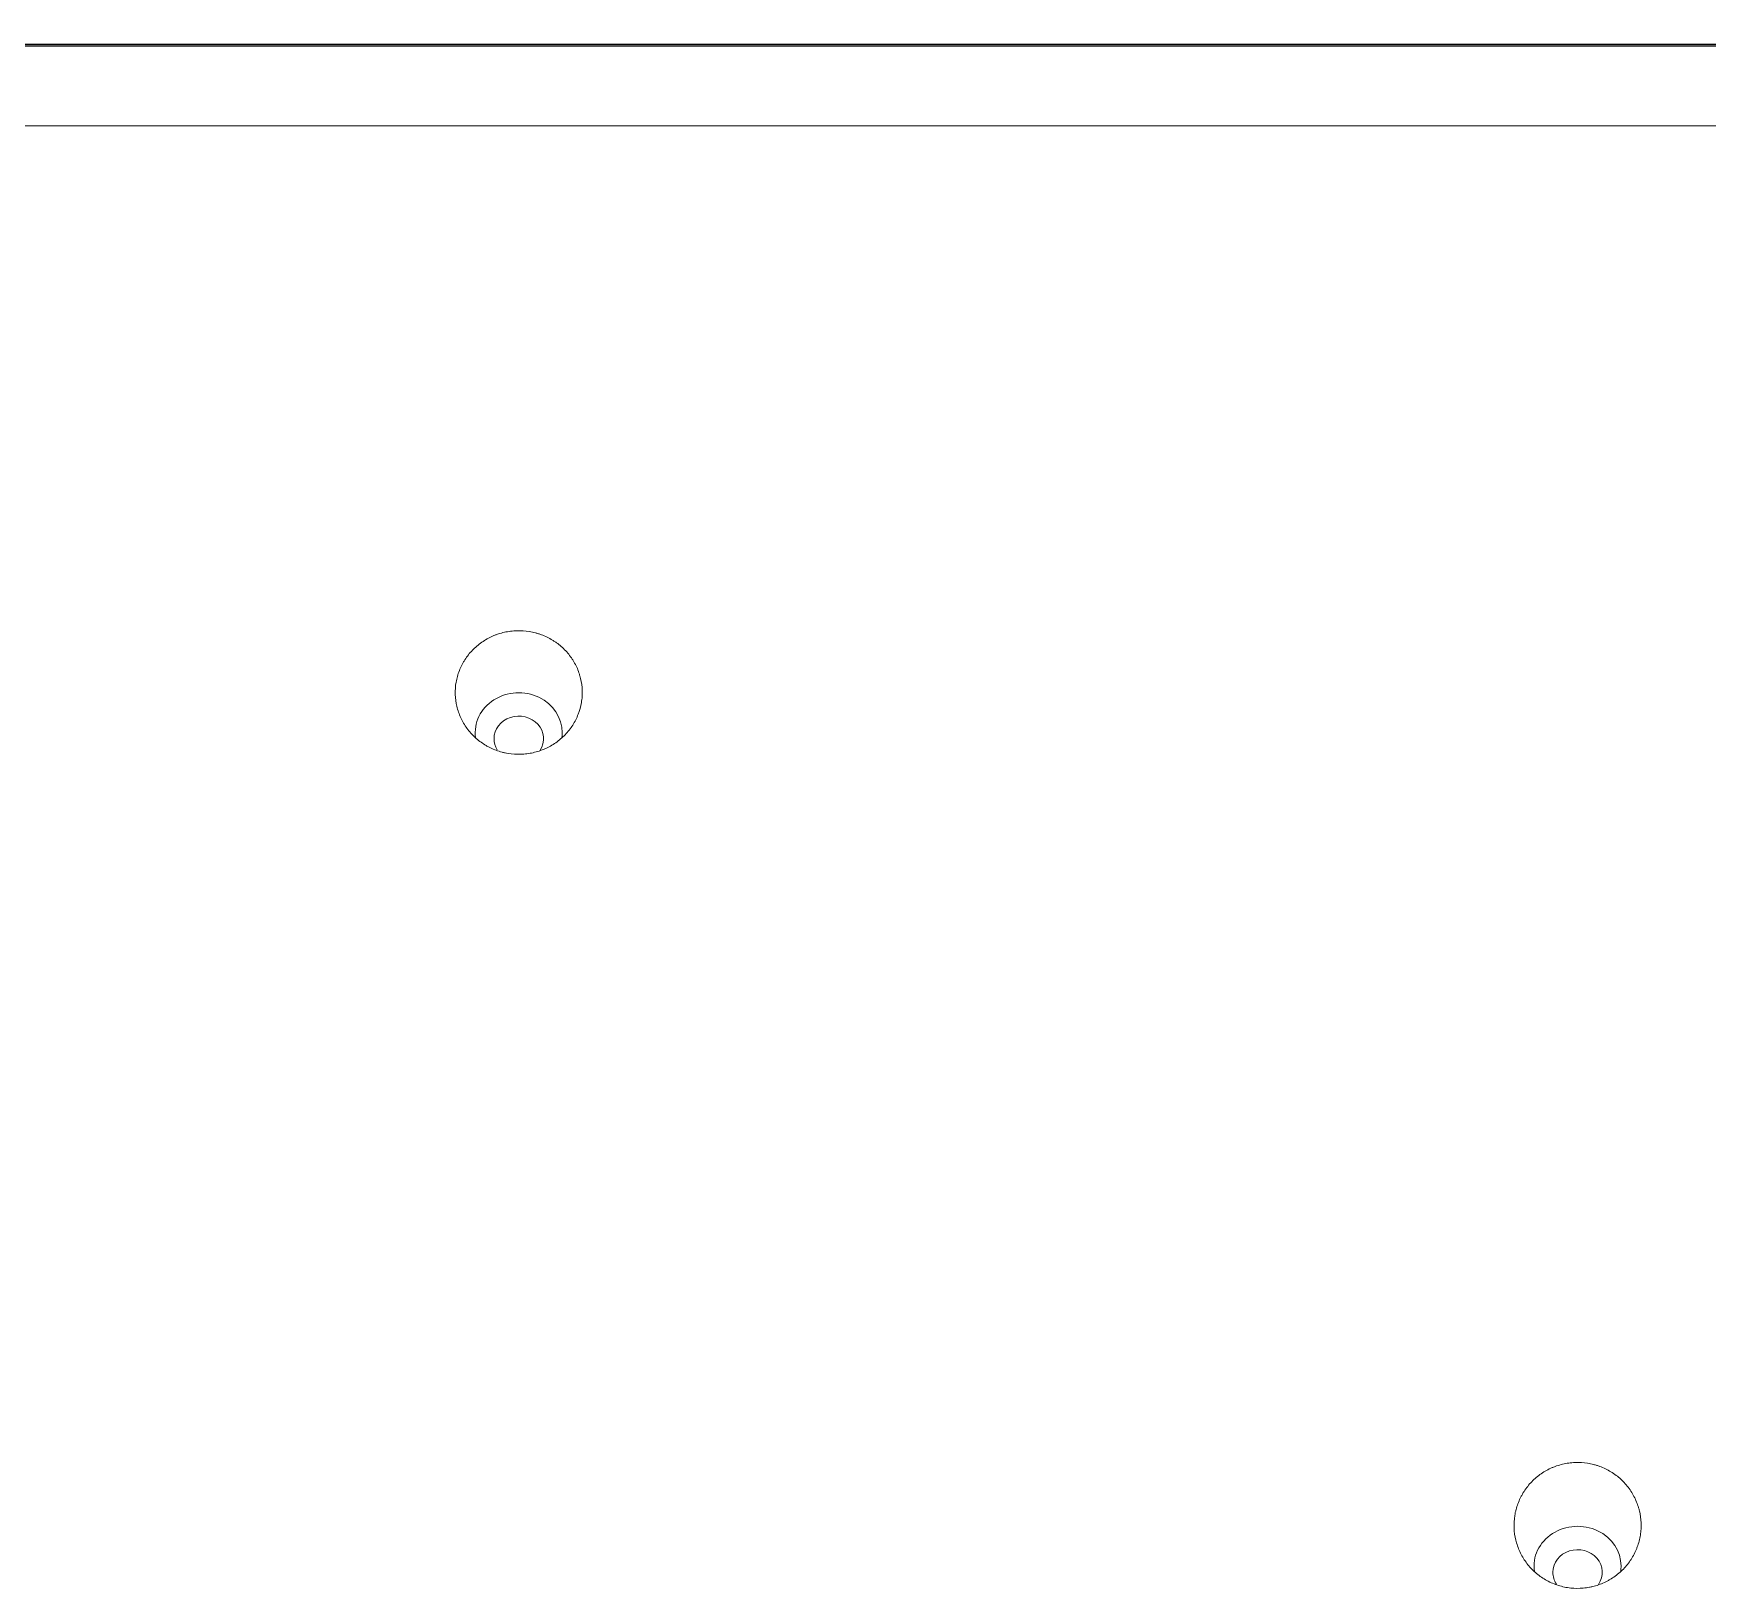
# Model space of a CAD drawing. Header units: millimetres. Extents: x 70151 to 230897, y 35202 to 113211.
# Drawn here: x 182666.07 to 182692.26, y 71264.48 to 71288.81 of the extents above; entities that cross this region are included whole.
import ezdxf

# ---------------------------------------------------------------- set-up
doc = ezdxf.new("R2010")
doc.units = ezdxf.units.MM
doc.header["$LTSCALE"] = 50
doc.layers.add('2-con', color=2, linetype='Continuous')
doc.layers.add('mark-B', color=2, linetype='Continuous', lineweight=20)

# ---------------------------------------------------------------- blocks, each defined once
blk = doc.blocks.new('무풍1way 일반')
at = {"layer": 'mark-B'}
for p, q in [((-439.258, -500.218), (439.258, -500.218)), ((-439.258, -500.239), (439.258, -500.239))]:
    blk.add_line(p, q, dxfattribs=at)
for centre, major_axis, start_param, end_param in [((409.685, -476.335), (0.387, 0), 2.57621, 6.283185), ((409.685, -476.335), (0.387, 0), 0, 0.5489), ((409.685, -476.432), (-0.681, 0), 0, 3.277172), ((409.685, -476.432), (-0.681, 0), 6.16037, 6.283185), ((426.253, -489.379), (0.387, 0), 2.60948, 6.283185), ((426.253, -489.379), (0.387, 0), 0, 0.508544), ((426.253, -489.476), (-0.681, 0), 0, 3.26804), ((426.253, -489.476), (-0.681, 0), 6.166653, 6.283185)]:
    blk.add_ellipse(centre, major_axis=major_axis, ratio=0.913545, start_param=start_param, end_param=end_param, dxfattribs=at)
for points, degree, knots in [([(410.678, -477.029), (410.681, -477.094), (410.677, -477.158), (410.665, -477.237), (410.662, -477.253), (410.655, -477.285), (410.651, -477.3), (410.639, -477.347), (410.62, -477.407), (410.589, -477.481), (410.567, -477.524), (410.551, -477.552), (410.543, -477.567), (410.501, -477.635), (410.462, -477.687), (410.396, -477.758), (410.373, -477.781), (410.324, -477.824), (410.299, -477.844), (410.22, -477.902), (410.164, -477.934), (410.09, -477.969), (410.074, -477.975), (410.044, -477.988), (410.028, -477.993), (409.982, -478.009), (409.919, -478.028), (409.839, -478.043), (409.79, -478.049), (409.757, -478.051), (409.74, -478.053), (409.658, -478.056), (409.593, -478.052), (409.496, -478.037), (409.464, -478.03), (409.416, -478.017), (409.4, -478.013), (409.368, -478.003), (409.353, -477.998), (409.276, -477.969), (409.218, -477.941), (409.134, -477.89), (409.107, -477.871), (409.055, -477.832), (409.03, -477.811), (408.959, -477.746), (408.916, -477.697), (408.859, -477.619), (408.841, -477.591), (408.809, -477.536), (408.779, -477.479), (408.749, -477.405), (408.734, -477.359), (408.725, -477.328), (408.721, -477.313), (408.703, -477.235), (408.694, -477.172), (408.69, -477.076), (408.69, -477.044), (408.693, -476.996), (408.694, -476.98), (408.698, -476.948), (408.7, -476.932), (408.712, -476.853), (408.728, -476.792), (408.756, -476.716), (408.762, -476.701), (408.775, -476.671), (408.781, -476.657), (408.803, -476.613), (408.818, -476.585), (408.868, -476.503), (408.907, -476.451), (408.995, -476.355), (409.044, -476.312), (409.122, -476.255), (409.15, -476.237), (409.192, -476.212), (409.206, -476.204), (409.235, -476.189), (409.25, -476.182), (409.324, -476.147), (409.386, -476.126), (409.466, -476.107), (409.482, -476.103), (409.514, -476.097), (409.531, -476.094), (409.579, -476.088), (409.612, -476.085), (409.71, -476.081), (409.776, -476.085), (409.874, -476.1), (409.906, -476.107), (409.969, -476.123), (410.031, -476.143), (410.091, -476.168), (410.15, -476.197), (410.179, -476.213), (410.263, -476.264), (410.314, -476.303), (410.386, -476.369), (410.409, -476.392), (410.452, -476.441), (410.472, -476.466), (410.529, -476.544), (410.561, -476.599), (410.602, -476.687), (410.614, -476.717), (410.635, -476.778), (410.644, -476.809), (410.667, -476.901), (410.676, -476.965), (410.678, -477.029)], 3, [0, 0, 0, 0, 0.03125, 0.03125, 0.039062, 0.039062, 0.046875, 0.046875, 0.0625, 0.078125, 0.085937, 0.085937, 0.09375, 0.09375, 0.125, 0.125, 0.140625, 0.140625, 0.15625, 0.15625, 0.1875, 0.1875, 0.195312, 0.195312, 0.203125, 0.203125, 0.21875, 0.234375, 0.242187, 0.242187, 0.25, 0.25, 0.28125, 0.28125, 0.296875, 0.296875, 0.304687, 0.304687, 0.3125, 0.3125, 0.34375, 0.34375, 0.359375, 0.359375, 0.375, 0.375, 0.40625, 0.40625, 0.421875, 0.421875, 0.4375, 0.453125, 0.460937, 0.460937, 0.46875, 0.46875, 0.5, 0.5, 0.515625, 0.515625, 0.523437, 0.523437, 0.53125, 0.53125, 0.5625, 0.5625, 0.570313, 0.570313, 0.578125, 0.578125, 0.59375, 0.59375, 0.625, 0.625, 0.65625, 0.65625, 0.671875, 0.671875, 0.679688, 0.679688, 0.6875, 0.6875, 0.71875, 0.71875, 0.726563, 0.726563, 0.734375, 0.734375, 0.75, 0.75, 0.78125, 0.78125, 0.796875, 0.796875, 0.8125, 0.828125, 0.828125, 0.84375, 0.84375, 0.875, 0.875, 0.890625, 0.890625, 0.90625, 0.90625, 0.9375, 0.9375, 0.953125, 0.953125, 0.96875, 0.96875, 1, 1, 1, 1]), ([(427.246, -490.073), (427.248, -490.137), (427.244, -490.2), (427.231, -490.278), (427.227, -490.294), (427.221, -490.324), (427.217, -490.34), (427.204, -490.385), (427.184, -490.445), (427.152, -490.517), (427.129, -490.559), (427.114, -490.587), (427.105, -490.601), (427.062, -490.668), (427.023, -490.718), (426.956, -490.787), (426.933, -490.809), (426.883, -490.851), (426.858, -490.871), (426.779, -490.926), (426.722, -490.958), (426.648, -490.99), (426.633, -490.997), (426.602, -491.008), (426.587, -491.014), (426.54, -491.029), (426.477, -491.046), (426.397, -491.06), (426.348, -491.065), (426.316, -491.068), (426.299, -491.069), (426.217, -491.071), (426.152, -491.067), (426.056, -491.051), (426.024, -491.044), (425.976, -491.032), (425.96, -491.027), (425.929, -491.017), (425.914, -491.012), (425.837, -490.984), (425.779, -490.955), (425.71, -490.913), (425.697, -490.904), (425.67, -490.886), (425.656, -490.877), (425.618, -490.847), (425.593, -490.827), (425.522, -490.762), (425.48, -490.714), (425.433, -490.649), (425.423, -490.636), (425.406, -490.61), (425.398, -490.596), (425.374, -490.555), (425.344, -490.499), (425.315, -490.426), (425.301, -490.38), (425.292, -490.35), (425.288, -490.335), (425.27, -490.258), (425.261, -490.195), (425.258, -490.101), (425.259, -490.07), (425.262, -490.022), (425.264, -490.006), (425.268, -489.975), (425.27, -489.959), (425.283, -489.882), (425.3, -489.821), (425.334, -489.733), (425.347, -489.703), (425.376, -489.647), (425.407, -489.591), (425.444, -489.54), (425.484, -489.49), (425.505, -489.465), (425.572, -489.395), (425.621, -489.354), (425.7, -489.298), (425.727, -489.281), (425.77, -489.257), (425.784, -489.25), (425.813, -489.235), (425.828, -489.228), (425.903, -489.195), (425.964, -489.175), (426.044, -489.157), (426.06, -489.154), (426.092, -489.148), (426.108, -489.145), (426.157, -489.139), (426.19, -489.137), (426.288, -489.134), (426.353, -489.138), (426.434, -489.151), (426.45, -489.154), (426.482, -489.161), (426.498, -489.165), (426.545, -489.178), (426.607, -489.197), (426.682, -489.229), (426.725, -489.251), (426.754, -489.267), (426.768, -489.275), (426.837, -489.318), (426.888, -489.356), (426.959, -489.421), (426.981, -489.444), (427.025, -489.492), (427.045, -489.517), (427.101, -489.595), (427.133, -489.649), (427.173, -489.736), (427.185, -489.765), (427.205, -489.825), (427.214, -489.856), (427.236, -489.947), (427.244, -490.01), (427.246, -490.073)], 3, [0, 0, 0, 0, 0.03125, 0.03125, 0.039063, 0.039063, 0.046875, 0.046875, 0.0625, 0.078125, 0.085938, 0.085938, 0.09375, 0.09375, 0.125, 0.125, 0.140625, 0.140625, 0.15625, 0.15625, 0.1875, 0.1875, 0.195313, 0.195313, 0.203125, 0.203125, 0.21875, 0.234375, 0.242188, 0.242188, 0.25, 0.25, 0.28125, 0.28125, 0.296875, 0.296875, 0.304688, 0.304688, 0.3125, 0.3125, 0.34375, 0.34375, 0.351563, 0.351563, 0.359375, 0.359375, 0.375, 0.375, 0.40625, 0.40625, 0.414063, 0.414063, 0.421875, 0.421875, 0.4375, 0.453125, 0.460938, 0.460938, 0.46875, 0.46875, 0.5, 0.5, 0.515625, 0.515625, 0.523438, 0.523438, 0.53125, 0.53125, 0.5625, 0.5625, 0.578125, 0.578125, 0.59375, 0.609375, 0.609375, 0.625, 0.625, 0.65625, 0.65625, 0.671875, 0.671875, 0.679688, 0.679688, 0.6875, 0.6875, 0.71875, 0.71875, 0.726563, 0.726563, 0.734375, 0.734375, 0.75, 0.75, 0.78125, 0.78125, 0.789063, 0.789063, 0.796875, 0.796875, 0.8125, 0.828125, 0.835938, 0.835938, 0.84375, 0.84375, 0.875, 0.875, 0.890625, 0.890625, 0.90625, 0.90625, 0.9375, 0.9375, 0.953125, 0.953125, 0.96875, 0.96875, 1, 1, 1, 1]), ([(443.19, -500.416), (442.614, -500.392), (442.325, -500.381), (441.845, -500.362), (441.459, -500.347), (440.998, -500.33), (440.594, -500.316), (440.141, -500.301), (439.728, -500.29), (438.805, -500.264), (437.997, -500.254), (437.552, -500.248), (437.131, -500.248), (437.037, -500.248), (436.729, -500.248), (436.637, -500.248), (436.451, -500.248), (432.803, -500.248), (422.416, -500.248), (401.641, -500.248), (360.092, -500.248), (276.994, -500.248), (221.595, -500.248), (221.531, -500.248), (0, -500.248), (-110.798, -500.248), (-276.994, -500.248), (-360.092, -500.248), (-401.641, -500.248), (-422.416, -500.248), (-432.803, -500.248), (-437.131, -500.248), (-437.997, -500.248), (-438.124, -500.248), (-438.213, -500.248), (-438.324, -500.248), (-438.64, -500.25), (-438.863, -500.253), (-439.279, -500.259), (-439.728, -500.271), (-440.14, -500.282), (-440.594, -500.299), (-440.997, -500.314), (-441.459, -500.334), (-441.844, -500.351), (-442.325, -500.374), (-442.613, -500.387), (-443.191, -500.416)], 2, [0, 0, 0, 0.000977, 0.000977, 0.001953, 0.001953, 0.00293, 0.00293, 0.003906, 0.003906, 0.005859, 0.005859, 0.006836, 0.006836, 0.007115, 0.007394, 0.007394, 0.007812, 0.015625, 0.03125, 0.0625, 0.125, 0.25, 0.25, 0.5, 0.5, 0.75, 0.875, 0.9375, 0.96875, 0.984375, 0.992188, 0.994141, 0.994141, 0.994385, 0.994385, 0.994629, 0.995117, 0.995117, 0.996094, 0.996094, 0.99707, 0.99707, 0.998047, 0.998047, 0.999023, 0.999023, 1, 1, 1]), ([(443.19, -500.416), (442.614, -500.392), (442.325, -500.381), (441.845, -500.362), (441.459, -500.347), (440.998, -500.33), (440.594, -500.316), (440.141, -500.301), (439.728, -500.29), (438.805, -500.264), (437.997, -500.254), (437.552, -500.248), (437.131, -500.248), (437.037, -500.248), (436.729, -500.248), (436.637, -500.248), (436.451, -500.248), (432.803, -500.248), (422.416, -500.248), (401.641, -500.248), (360.092, -500.248), (276.994, -500.248), (221.595, -500.248), (221.531, -500.248), (0, -500.248), (-110.798, -500.248), (-276.994, -500.248), (-360.092, -500.248), (-401.641, -500.248), (-422.416, -500.248), (-432.803, -500.248), (-437.131, -500.248), (-437.997, -500.248), (-438.124, -500.248), (-438.213, -500.248), (-438.324, -500.248), (-438.64, -500.25), (-438.863, -500.253), (-439.279, -500.259), (-439.728, -500.271), (-440.14, -500.282), (-440.594, -500.299), (-440.997, -500.314), (-441.459, -500.334), (-441.844, -500.351), (-442.325, -500.374), (-442.613, -500.387), (-443.191, -500.416)], 2, [0, 0, 0, 0.000977, 0.000977, 0.001953, 0.001953, 0.00293, 0.00293, 0.003906, 0.003906, 0.005859, 0.005859, 0.006836, 0.006836, 0.007115, 0.007394, 0.007394, 0.007812, 0.015625, 0.03125, 0.0625, 0.125, 0.25, 0.25, 0.5, 0.5, 0.75, 0.875, 0.9375, 0.96875, 0.984375, 0.992188, 0.994141, 0.994141, 0.994385, 0.994385, 0.994629, 0.995117, 0.995117, 0.996094, 0.996094, 0.99707, 0.99707, 0.998047, 0.998047, 0.999023, 0.999023, 1, 1, 1])]:
    blk.add_open_spline(points, degree=degree, knots=knots, dxfattribs=at)
blk.add_open_spline([(439.259, -498.971), (292.839, -498.971), (146.42, -498.971), (0, -498.971)], degree=3, dxfattribs=at)
blk = doc.blocks.new('dpdjzjs')
at = {"layer": 'mark-B', "rotation": 180}
blk.add_blockref('무풍1way 일반', (183099.915, 90780.439), dxfattribs=at)

msp = doc.modelspace()

# ---------------------------------------------------------------- block references
at = {"layer": '2-con'}
msp.add_blockref('dpdjzjs', (0, -19992.043), dxfattribs=at)

doc.saveas('drawing.dxf')
